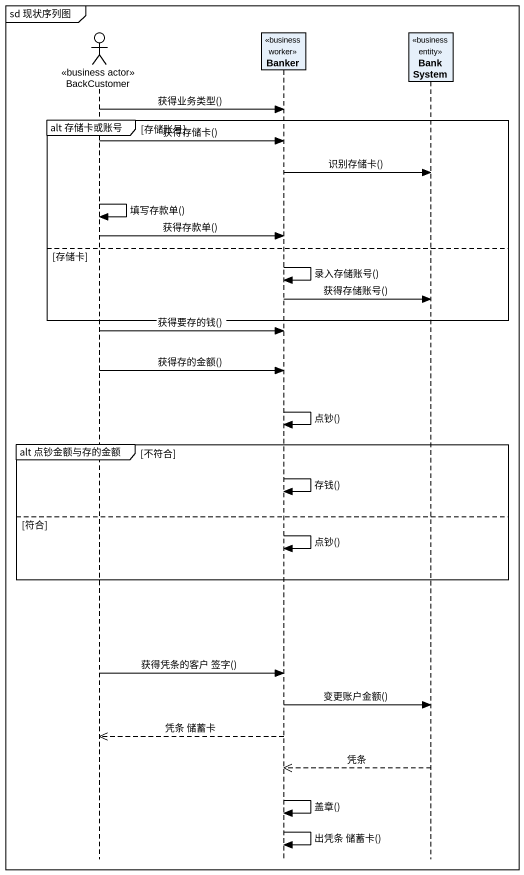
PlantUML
@startuml
mainframe sd 现状序列图
hide footbox
actor BackCustomer <<business actor>>
participant Banker <<business worker>>
participant BankSystem <<business entity>>

BackCustomer -> Banker : 获得业务类型()
group alt 存储卡或账号 [存储账号]
  BackCustomer -> Banker : 获得存储卡()
  Banker -> BankSystem : 识别存储卡()
  BackCustomer -> BackCustomer : 填写存款单()
  BackCustomer -> Banker : 获得存款单()
else 存储卡
  Banker -> Banker : 录入存储账号()
  Banker -> BankSystem : 获得存储账号()
end
BackCustomer -> Banker : 获得要存的钱()
BackCustomer -> Banker : 获得存的金额()
Banker -> Banker : 点钞()
group alt 点钞金额与存的金额 [不符合]
  Banker -> Banker : 存钱()
else 符合
  Banker -> Banker : 点钞()
end
BackCustomer -> Banker : 获得凭条的客户 签字()
Banker -> BankSystem : 变更账户金额()
Banker -->> BackCustomer : 凭条 储蓄卡
BankSystem -->> Banker : 凭条
Banker -> Banker : 盖章()
Banker -> Banker : 出凭条 储蓄卡()
@enduml
